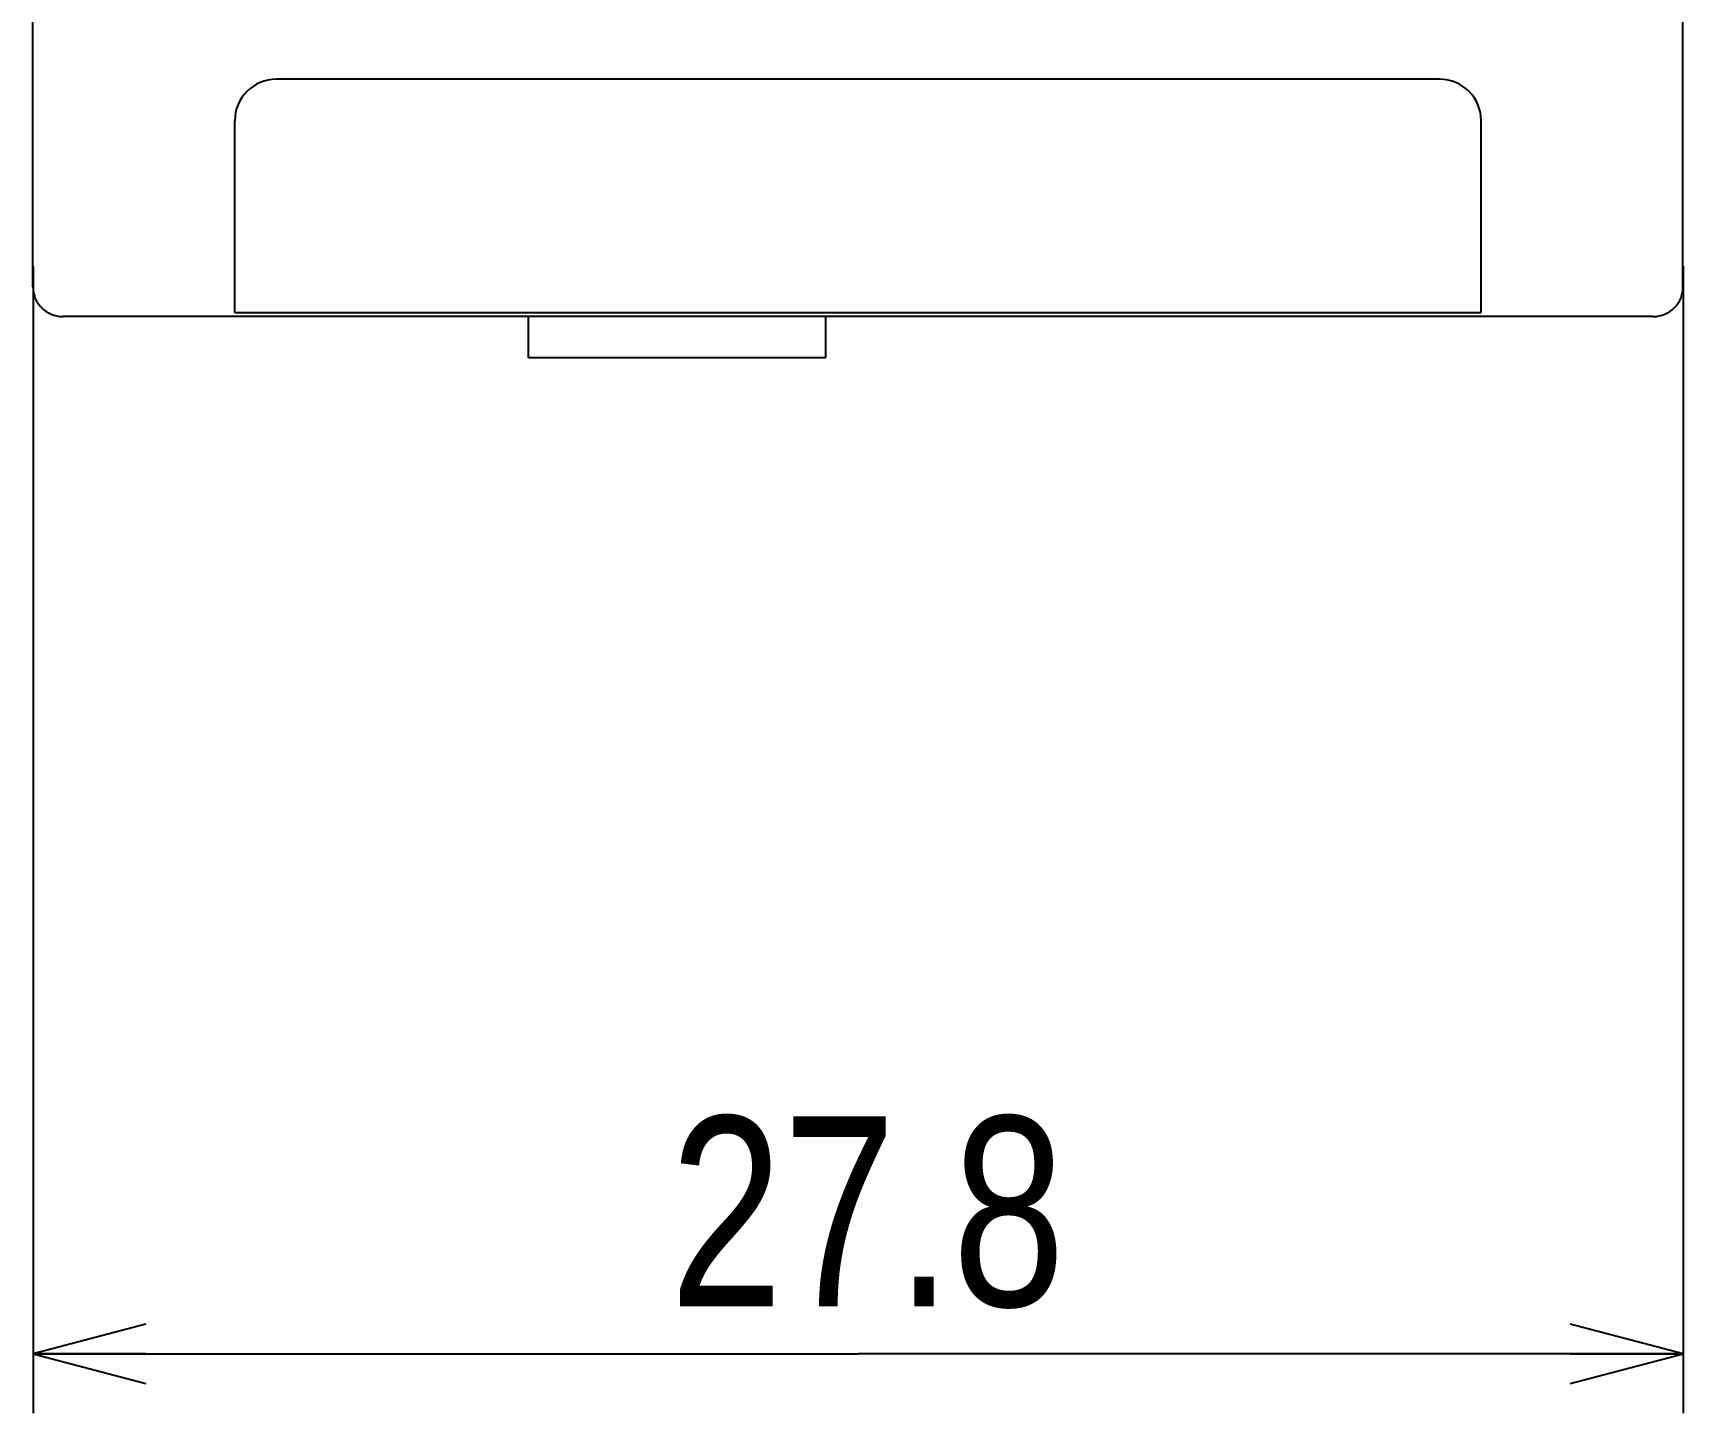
# Model space of a CAD drawing. Extents: x -3 to 202, y 0 to 153.
# Drawn here: x 174.3 to 202.1, y 0 to 23.26 of the extents above; entities that cross this region are included whole.
import ezdxf

# ---------------------------------------------------------------- set-up
doc = ezdxf.new("R2010")
doc.units = 0
doc.header["$LTSCALE"] = 19.36
doc.layers.get('0').update_dxf_attribs({"linetype": 'CONTINUOUS'})
doc.styles.get("Standard").update_dxf_attribs({"font": 'txt', "width": 0.8})
doc.dimstyles.new('DIMSTYLE_1', dxfattribs={"dimtxt": 3.2, "dimasz": 1.9, "dimexe": 1, "dimexo": 0.5, "dimgap": 0.8, "dimtad": 1, "dimdec": 3, "dimtxsty": 'STANDARD', "dimblk": 'OPEN', "dimblk1": 'OPEN', "dimblk2": 'OPEN', "dimcen": 0.09, "dimazin": 3, "dimtp": 0.05, "dimtm": 0.05, "dimtfac": 1, "dimtdec": 3, "dimtofl": 0, "dimtmove": 0, "dimatfit": 3, "dimtolj": 1})

# ---------------------------------------------------------------- blocks, each defined once
blk = doc.blocks.new('_OPEN')
at = {"color": 0, "linetype": 'BYBLOCK'}
for p, q in [((0, 0), (-1, 0.263)), ((-1, -0.263), (0, 0)), ((-1, 0), (0, 0))]:
    blk.add_line(p, q, dxfattribs=at)
blk = doc.blocks.new('*D0')
at = {"color": 2, "linetype": 'CONTINUOUS'}
for p, q in [((174.299, 19.331), (174.299, 1.8)), ((202.099, 19.331), (202.099, 1.8)), ((174.299, 1.8), (174.299, 0)), ((202.099, 1.8), (202.099, 0)), ((174.299, 1), (188.199, 1)), ((202.099, 1), (188.199, 1))]:
    blk.add_line(p, q, dxfattribs=at)
at = {"color": 2, "linetype": 'CONTINUOUS', "xscale": 1.9, "yscale": 1.9, "zscale": 1.9, "rotation": 180}
blk.add_blockref('_OPEN', (174.299, 1), dxfattribs=at)
at = {"color": 2, "linetype": 'CONTINUOUS', "xscale": 1.9, "yscale": 1.9, "zscale": 1.9}
blk.add_blockref('_OPEN', (202.099, 1), dxfattribs=at)
at = {"color": 2, "linetype": 'CONTINUOUS', "insert": (188.359, 5), "char_height": 3.2, "width": 10.24, "attachment_point": 2}
blk.add_mtext('27.8', dxfattribs=at)

msp = doc.modelspace()

# ---------------------------------------------------------------- linework, layer by layer
at = {"color": 7, "linetype": 'CONTINUOUS'}
for p, q in [((174.2985, 18.9832), (174.2985, 123.9832)), ((202.0985, 18.9832), (202.0985, 123.9832)), ((197.9985, 22.4832), (178.3985, 22.4832)), ((177.6985, 18.5538), (177.6985, 21.7832)), ((198.6985, 18.5538), (198.6985, 21.7832)), ((201.5985, 18.4832), (174.7985, 18.4832)), ((177.6985, 18.5538), (198.6985, 18.5538)), ((182.6485, 17.7853), (182.6485, 18.4832)), ((187.6485, 18.4832), (187.6485, 17.7853)), ((187.6485, 17.7853), (182.6485, 17.7853))]:
    msp.add_line(p, q, dxfattribs=at)
for centre, radius, start, end in [((178.3985, 21.7832), 0.7, 90, 180), ((197.9985, 21.7832), 0.7, 0, 90), ((174.7985, 18.9832), 0.5, 180, 270), ((201.5985, 18.9832), 0.5, 270, 360)]:
    msp.add_arc(centre, radius, start, end, dxfattribs=at)

# ---------------------------------------------------------------- dimensions: what is measured, and where the dimension line sits
at = {"color": 2, "linetype": 'CONTINUOUS'}
dim = msp.add_linear_dim(base=(174.2985, 1), p1=(202.0985, 19.8311), p2=(174.2985, 19.8311), angle=180, text='27.8', dimstyle='DIMSTYLE_1', dxfattribs=at)
dim.commit()
dim.dimension.update_dxf_attribs({"geometry": '*D0', "text_midpoint": (188.4385, 1), "dimtype": 160})

doc.saveas('drawing.dxf')
